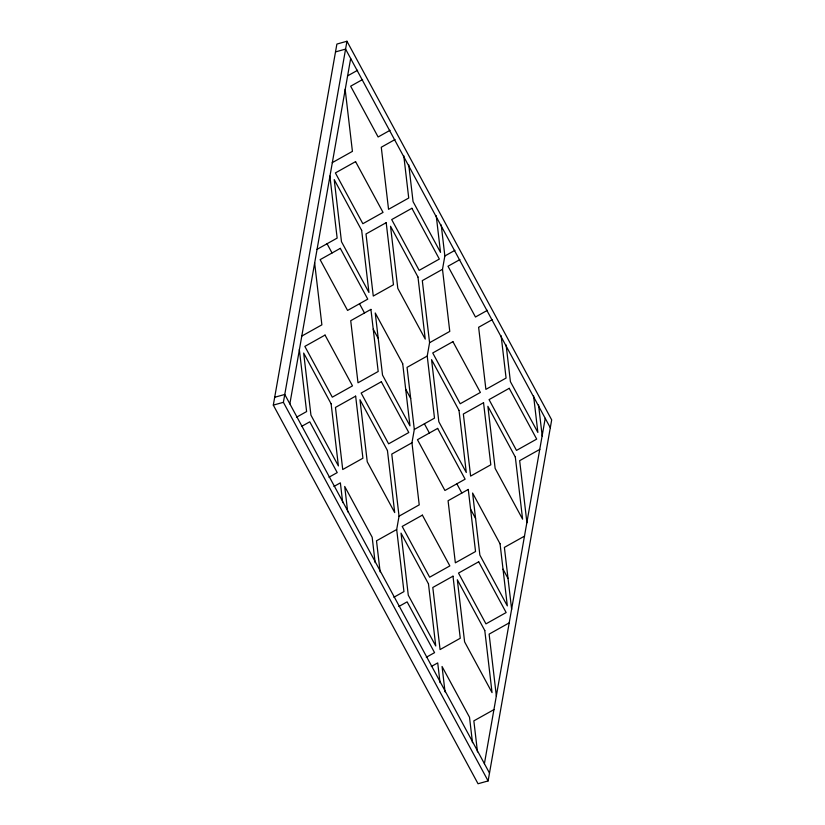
<?xml version="1.0" encoding="UTF-8"?>
<svg xmlns="http://www.w3.org/2000/svg" width="825" height="825" viewBox="0 0 825 825"><rect width="100%" height="100%" fill="white"/><g stroke="black" fill="none" stroke-linecap="round" stroke-linejoin="round"><path stroke-width="1.24" d="M273.312 405.116L336.889 44.065L346.964 41.25L551.688 419.884L488.111 780.935L478.036 783.75L273.312 405.116L283.387 402.311L346.964 41.25M289.853 403.868L350.666 58.503M393.865 597.259L403.951 591.607L396.691 529.516L399.042 516.172L391.772 454.09L411.964 442.788L414.305 429.443L407.045 367.352L427.226 356.049L429.577 342.705L422.307 280.624L442.499 269.321L444.85 255.977L441.22 224.936M484.409 763.682L545.222 418.327M347.5 75.931L357.596 70.28M362.588 79.52L350.656 86.192L378.118 136.981L390.05 130.298M332.228 162.669L352.419 151.367L345.149 89.275M395.041 139.528L381.274 147.242L388.544 209.323L408.726 198.021L403.776 155.688M316.965 249.398L337.147 238.095L329.887 176.014M301.692 336.136L321.874 324.833L314.614 262.742M444.85 255.977L454.946 250.326M459.938 259.555L448.006 266.238L475.468 317.017L487.4 310.334M296.515 417.213L306.611 411.562L299.341 349.48M429.577 342.705L449.769 331.403L442.499 269.321M301.507 426.442L309.767 421.823L337.219 472.601L328.958 477.232M492.391 319.574L478.624 327.278L485.894 389.369L506.076 378.056L501.126 335.734M414.305 429.443L434.497 418.141L427.226 356.049M333.95 486.461L340.374 482.862L342.695 502.621M399.042 516.172L419.224 504.869L411.964 442.788M396.691 529.516L376.499 540.818L380.129 571.859M539.849 449.357L519.657 460.67L526.928 522.751M398.857 606.488L407.117 601.858L434.569 652.647L426.308 657.267M524.576 536.095L504.384 547.398L511.655 609.479M431.3 666.497L437.724 662.908L440.034 682.657M509.303 622.823L489.122 634.126L496.382 696.217M494.041 709.562L473.849 720.864L477.479 751.905M335.507 51.913L345.582 49.098L550.306 427.732M274.694 397.268L284.769 394.463L489.493 773.087M327.051 243.746L332.042 252.976M359.504 303.765L364.495 312.995M373.23 329.154L378.221 338.384M405.683 389.163L410.675 398.403M424.401 423.792L429.392 433.022M456.854 483.801L461.845 493.041M470.58 509.19L475.571 518.43M503.033 569.209L508.025 578.438M283.387 402.311L488.111 780.935M538.56 404.972L542.2 436.023M533.569 395.742L537.869 432.434L510.407 381.645L506.117 344.963M436.229 215.707L440.519 252.388L413.057 201.609L408.767 164.917M472.488 742.675L469.518 717.276L442.056 666.497L445.036 691.897M375.138 562.629L372.168 537.23L344.706 486.451L347.686 511.851M355.575 161.628L335.383 172.93L362.845 223.709L383.037 212.407L355.575 161.628M340.302 248.356L320.121 259.658L347.573 310.437L367.764 299.135L340.302 248.356M386.193 222.667L366.001 233.97L373.271 296.051L393.463 284.749L386.193 222.667M411.892 208.282L391.7 219.584L419.152 270.363L439.343 259.06L411.892 208.282M325.04 335.084L304.848 346.397L332.3 397.176L352.492 385.873L325.04 335.084M370.92 309.396L350.728 320.698L357.998 382.79L378.19 371.487L370.92 309.396M355.647 396.134L335.455 407.437L342.726 469.518L362.918 458.215L355.647 396.134M381.346 381.748L361.154 393.051L388.616 443.829L408.798 432.527L381.346 381.748M452.925 341.663L432.733 352.966L460.195 403.755L480.387 392.442L452.925 341.663M437.652 428.402L417.46 439.704L444.923 490.483L465.114 479.181L437.652 428.402M483.543 402.703L463.351 414.016L470.621 476.097L490.803 464.795L483.543 402.703M509.231 388.317L489.05 399.62L516.502 450.409L536.693 439.106L509.231 388.317M422.379 515.13L402.198 526.433L429.65 577.211L449.842 565.909L422.379 515.13M468.27 489.442L448.078 500.744L455.348 562.825L475.54 551.523L468.27 489.442M452.997 576.17L432.805 587.472L440.076 649.564L460.267 638.261L452.997 576.17M478.696 561.784L458.504 573.086L485.956 623.875L506.148 612.562L478.696 561.784M417.976 277.035L390.524 226.256L397.794 288.338L425.246 339.116L417.976 277.035M515.326 457.081L487.874 406.292L495.134 468.383L522.596 519.162L515.326 457.081M361.67 230.381L334.218 179.602L341.478 241.684L368.94 292.463L361.67 230.381M459.02 410.427L431.558 359.638L438.828 421.73L466.29 472.508L459.02 410.427M402.713 363.763L375.251 312.984L382.522 375.076L409.973 425.855L402.713 363.763M500.053 543.809L472.601 493.03L479.872 555.112L507.323 605.89L500.053 543.809M387.441 450.502L359.978 399.723L367.249 461.804L394.701 512.583L387.441 450.502M484.791 630.537L457.328 579.758L464.599 641.85L492.051 692.629L484.791 630.537M331.124 403.848L303.672 353.069L310.942 415.15L338.394 465.929L331.124 403.848M428.474 583.883L401.022 533.105L408.282 595.196L435.744 645.975L428.474 583.883"/></g></svg>
